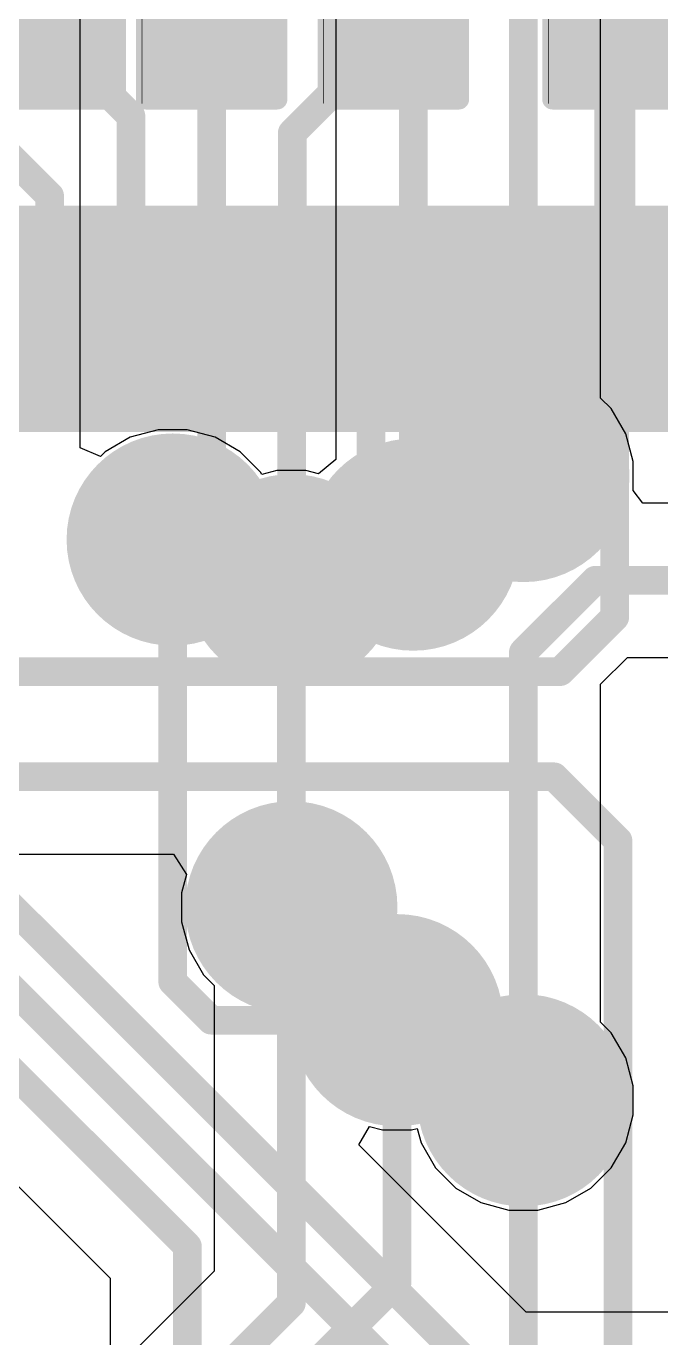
# Model space of a CAD drawing. Header units: inches. Extents: x -0.14 to 3.84, y -0.14 to 3.05.
# Drawn here: x 2.16 to 2.3149, y 1.602 to 1.9223 of the extents above; entities that cross this region are included whole.
import ezdxf

# ---------------------------------------------------------------- set-up
doc = ezdxf.new("R2010")
doc.units = ezdxf.units.IN
doc.header["$MEASUREMENT"] = 0
for name, color, linetype in [('Bottom Layer', 5, 'Continuous'), ('Bottom Solder', 6, 'Continuous'), ('Ground Layer', 76, 'Continuous'), ('Power Layer', 16, 'Continuous'), ('Top Layer', 1, 'Continuous'), ('Top Overlay', 2, 'Continuous'), ('Top Paste', 8, 'Continuous'), ('Top Solder', 216, 'Continuous'), ('Via Holes', 16, 'Continuous')]:
    doc.layers.add(name, color=color, linetype=linetype)

# ---------------------------------------------------------------- blocks, each defined once
blk = doc.blocks.new('64_LQFP__10_10__5')
at = {"layer": 'Top Layer'}
for points in [[(-0.08268, 0.25), (-0.08268, 0.20276), (-0.09449, 0.20276), (-0.09449, 0.25)], [(-0.06299, 0.25), (-0.06299, 0.20276), (-0.0748, 0.20276), (-0.0748, 0.25)], [(-0.04331, 0.25), (-0.04331, 0.20276), (-0.05512, 0.20276), (-0.05512, 0.25)], [(-0.02362, 0.25), (-0.02362, 0.20276), (-0.03543, 0.20276), (-0.03543, 0.25)], [(-0.00394, 0.25), (-0.00394, 0.20276), (-0.01575, 0.20276), (-0.01575, 0.25)], [(0.01575, 0.25), (0.01575, 0.20276), (0.00394, 0.20276), (0.00394, 0.25)], [(0.03543, 0.25), (0.03543, 0.20276), (0.02362, 0.20276), (0.02362, 0.25)], [(0.05512, 0.25), (0.05512, 0.20276), (0.04331, 0.20276), (0.04331, 0.25)]]:
    blk.add_hatch(color=1, dxfattribs=at).paths.add_polyline_path(points)
at = {"layer": 'Top Paste'}
for points in [[(-0.08268, 0.25), (-0.08268, 0.20276), (-0.09449, 0.20276), (-0.09449, 0.25)], [(-0.06299, 0.25), (-0.06299, 0.20276), (-0.0748, 0.20276), (-0.0748, 0.25)], [(-0.04331, 0.25), (-0.04331, 0.20276), (-0.05512, 0.20276), (-0.05512, 0.25)], [(-0.02362, 0.25), (-0.02362, 0.20276), (-0.03543, 0.20276), (-0.03543, 0.25)], [(-0.00394, 0.25), (-0.00394, 0.20276), (-0.01575, 0.20276), (-0.01575, 0.25)], [(0.01575, 0.25), (0.01575, 0.20276), (0.00394, 0.20276), (0.00394, 0.25)], [(0.03543, 0.25), (0.03543, 0.20276), (0.02362, 0.20276), (0.02362, 0.25)], [(0.05512, 0.25), (0.05512, 0.20276), (0.04331, 0.20276), (0.04331, 0.25)]]:
    blk.add_hatch(color=8, dxfattribs=at).paths.add_polyline_path(points)
at = {"layer": 'Top Solder'}
for points in [[(-0.07868, 0.254), (-0.07868, 0.19876), (-0.09849, 0.19876), (-0.09849, 0.254)], [(-0.05899, 0.254), (-0.05899, 0.19876), (-0.0788, 0.19876), (-0.0788, 0.254)], [(-0.03931, 0.254), (-0.03931, 0.19876), (-0.05912, 0.19876), (-0.05912, 0.254)], [(-0.01962, 0.254), (-0.01962, 0.19876), (-0.03943, 0.19876), (-0.03943, 0.254)], [(0.00006, 0.254), (0.00006, 0.19876), (-0.01975, 0.19876), (-0.01975, 0.254)], [(0.01975, 0.254), (0.01975, 0.19876), (-0.00006, 0.19876), (-0.00006, 0.254)], [(0.03943, 0.254), (0.03943, 0.19876), (0.01962, 0.19876), (0.01962, 0.254)], [(0.05912, 0.254), (0.05912, 0.19876), (0.03931, 0.19876), (0.03931, 0.254)], [(0.0788, 0.254), (0.0788, 0.19876), (0.05899, 0.19876), (0.05899, 0.254)]]:
    blk.add_hatch(color=216, dxfattribs=at).paths.add_polyline_path(points)
blk = doc.blocks.new('R___0402_53')
at = {"layer": 'Top Layer'}
for points in [[(-0.0275, -0.0125), (-0.0275, 0.0125), (-0.0095, 0.0125), (-0.0095, -0.0125)], [(0.0095, -0.0125), (0.0095, 0.0125), (0.0275, 0.0125), (0.0275, -0.0125)]]:
    blk.add_hatch(color=1, dxfattribs=at).paths.add_polyline_path(points)
at = {"layer": 'Top Paste'}
for points in [[(-0.0275, -0.0125), (-0.0275, 0.0125), (-0.0095, 0.0125), (-0.0095, -0.0125)], [(0.0095, -0.0125), (0.0095, 0.0125), (0.0275, 0.0125), (0.0275, -0.0125)]]:
    blk.add_hatch(color=8, dxfattribs=at).paths.add_polyline_path(points)
at = {"layer": 'Top Solder'}
for points in [[(-0.02966, -0.01466), (-0.02966, 0.01467), (-0.00733, 0.01467), (-0.00733, -0.01466)], [(0.00734, -0.01466), (0.00734, 0.01467), (0.02967, 0.01467), (0.02967, -0.01466)]]:
    blk.add_hatch(color=216, dxfattribs=at).paths.add_polyline_path(points)
at = {"layer": 'Top Overlay'}
for points in [[(-0.031, -0.016, 0.005, 0.005, 0), (-0.031, 0.016, 0.005, 0.005, 0)], [(0.031, 0.016, 0.005, 0.005, 0), (-0.031, 0.016, 0.005, 0.005, 0)], [(0.031, -0.016, 0.005, 0.005, 0), (0.031, 0.016, 0.005, 0.005, 0)], [(0.031, -0.016, 0.005, 0.005, 0), (-0.031, -0.016, 0.005, 0.005, 0)], [(0.032, -0.017, 0.000127, 0.000127, 0), (-0.032, -0.017, 0.000127, 0.000127, 0)]]:
    blk.add_lwpolyline(points, format="xyseb", dxfattribs=at)
for points in [[(-0.03225, 0.016, 0.0025, 0.0025, 1), (-0.02975, 0.016, 0.0025, 0.0025, 1)], [(-0.03225, 0.016, 0.0025, 0.0025, 1), (-0.02975, 0.016, 0.0025, 0.0025, 1)], [(0.02975, 0.016, 0.0025, 0.0025, 1), (0.03225, 0.016, 0.0025, 0.0025, 1)], [(0.02975, 0.016, 0.0025, 0.0025, 1), (0.03225, 0.016, 0.0025, 0.0025, 1)], [(-0.03225, -0.016, 0.0025, 0.0025, 1), (-0.02975, -0.016, 0.0025, 0.0025, 1)], [(-0.03225, -0.016, 0.0025, 0.0025, 1), (-0.02975, -0.016, 0.0025, 0.0025, 1)], [(0.02975, -0.016, 0.0025, 0.0025, 1), (0.03225, -0.016, 0.0025, 0.0025, 1)], [(0.02975, -0.016, 0.0025, 0.0025, 1), (0.03225, -0.016, 0.0025, 0.0025, 1)], [(-0.03203, -0.017, 0.0000635, 0.0000635, 1), (-0.03197, -0.017, 0.0000635, 0.0000635, 1)], [(0.03197, -0.017, 0.0000635, 0.0000635, 1), (0.03203, -0.017, 0.0000635, 0.0000635, 1)]]:
    blk.add_lwpolyline(points, format="xyseb", close=True, dxfattribs=at)
blk = doc.blocks.new('R___0402_54')
at = {"layer": 'Top Layer'}
for points in [[(-0.0275, -0.0125), (-0.0275, 0.0125), (-0.0095, 0.0125), (-0.0095, -0.0125)], [(0.0095, -0.0125), (0.0095, 0.0125), (0.0275, 0.0125), (0.0275, -0.0125)]]:
    blk.add_hatch(color=1, dxfattribs=at).paths.add_polyline_path(points)
at = {"layer": 'Top Paste'}
for points in [[(-0.0275, -0.0125), (-0.0275, 0.0125), (-0.0095, 0.0125), (-0.0095, -0.0125)], [(0.0095, -0.0125), (0.0095, 0.0125), (0.0275, 0.0125), (0.0275, -0.0125)]]:
    blk.add_hatch(color=8, dxfattribs=at).paths.add_polyline_path(points)
at = {"layer": 'Top Solder'}
for points in [[(-0.02967, -0.01466), (-0.02967, 0.01467), (-0.00734, 0.01467), (-0.00734, -0.01466)], [(0.00733, -0.01466), (0.00733, 0.01467), (0.02966, 0.01467), (0.02966, -0.01466)]]:
    blk.add_hatch(color=216, dxfattribs=at).paths.add_polyline_path(points)
at = {"layer": 'Top Overlay'}
for points in [[(-0.031, -0.016, 0.005, 0.005, 0), (-0.031, 0.016, 0.005, 0.005, 0)], [(0.031, 0.016, 0.005, 0.005, 0), (-0.031, 0.016, 0.005, 0.005, 0)], [(0.031, -0.016, 0.005, 0.005, 0), (0.031, 0.016, 0.005, 0.005, 0)], [(0.031, -0.016, 0.005, 0.005, 0), (-0.031, -0.016, 0.005, 0.005, 0)], [(0.032, -0.017, 0.000127, 0.000127, 0), (-0.032, -0.017, 0.000127, 0.000127, 0)]]:
    blk.add_lwpolyline(points, format="xyseb", dxfattribs=at)
for points in [[(-0.03225, 0.016, 0.0025, 0.0025, 1), (-0.02975, 0.016, 0.0025, 0.0025, 1)], [(-0.03225, 0.016, 0.0025, 0.0025, 1), (-0.02975, 0.016, 0.0025, 0.0025, 1)], [(0.02975, 0.016, 0.0025, 0.0025, 1), (0.03225, 0.016, 0.0025, 0.0025, 1)], [(0.02975, 0.016, 0.0025, 0.0025, 1), (0.03225, 0.016, 0.0025, 0.0025, 1)], [(-0.03225, -0.016, 0.0025, 0.0025, 1), (-0.02975, -0.016, 0.0025, 0.0025, 1)], [(-0.03225, -0.016, 0.0025, 0.0025, 1), (-0.02975, -0.016, 0.0025, 0.0025, 1)], [(0.02975, -0.016, 0.0025, 0.0025, 1), (0.03225, -0.016, 0.0025, 0.0025, 1)], [(0.02975, -0.016, 0.0025, 0.0025, 1), (0.03225, -0.016, 0.0025, 0.0025, 1)], [(-0.03203, -0.017, 0.0000635, 0.0000635, 1), (-0.03197, -0.017, 0.0000635, 0.0000635, 1)], [(0.03197, -0.017, 0.0000635, 0.0000635, 1), (0.03203, -0.017, 0.0000635, 0.0000635, 1)]]:
    blk.add_lwpolyline(points, format="xyseb", close=True, dxfattribs=at)
blk = doc.blocks.new('R___0402_57')
at = {"layer": 'Top Layer'}
for points in [[(-0.0275, -0.0125), (-0.0275, 0.0125), (-0.0095, 0.0125), (-0.0095, -0.0125)], [(0.0095, -0.0125), (0.0095, 0.0125), (0.0275, 0.0125), (0.0275, -0.0125)]]:
    blk.add_hatch(color=1, dxfattribs=at).paths.add_polyline_path(points)
at = {"layer": 'Top Paste'}
for points in [[(-0.0275, -0.0125), (-0.0275, 0.0125), (-0.0095, 0.0125), (-0.0095, -0.0125)], [(0.0095, -0.0125), (0.0095, 0.0125), (0.0275, 0.0125), (0.0275, -0.0125)]]:
    blk.add_hatch(color=8, dxfattribs=at).paths.add_polyline_path(points)
at = {"layer": 'Top Solder'}
for points in [[(-0.02966, -0.01467), (-0.02966, 0.01467), (-0.00733, 0.01467), (-0.00733, -0.01467)], [(0.00734, -0.01467), (0.00734, 0.01467), (0.02967, 0.01467), (0.02967, -0.01467)]]:
    blk.add_hatch(color=216, dxfattribs=at).paths.add_polyline_path(points)
at = {"layer": 'Top Overlay'}
for points in [[(-0.031, -0.016, 0.005, 0.005, 0), (-0.031, 0.016, 0.005, 0.005, 0)], [(0.031, 0.016, 0.005, 0.005, 0), (-0.031, 0.016, 0.005, 0.005, 0)], [(0.031, -0.016, 0.005, 0.005, 0), (0.031, 0.016, 0.005, 0.005, 0)], [(0.031, -0.016, 0.005, 0.005, 0), (-0.031, -0.016, 0.005, 0.005, 0)], [(0.032, -0.017, 0.000127, 0.000127, 0), (-0.032, -0.017, 0.000127, 0.000127, 0)]]:
    blk.add_lwpolyline(points, format="xyseb", dxfattribs=at)
for points in [[(-0.03225, 0.016, 0.0025, 0.0025, 1), (-0.02975, 0.016, 0.0025, 0.0025, 1)], [(-0.03225, 0.016, 0.0025, 0.0025, 1), (-0.02975, 0.016, 0.0025, 0.0025, 1)], [(0.02975, 0.016, 0.0025, 0.0025, 1), (0.03225, 0.016, 0.0025, 0.0025, 1)], [(0.02975, 0.016, 0.0025, 0.0025, 1), (0.03225, 0.016, 0.0025, 0.0025, 1)], [(-0.03225, -0.016, 0.0025, 0.0025, 1), (-0.02975, -0.016, 0.0025, 0.0025, 1)], [(-0.03225, -0.016, 0.0025, 0.0025, 1), (-0.02975, -0.016, 0.0025, 0.0025, 1)], [(0.02975, -0.016, 0.0025, 0.0025, 1), (0.03225, -0.016, 0.0025, 0.0025, 1)], [(0.02975, -0.016, 0.0025, 0.0025, 1), (0.03225, -0.016, 0.0025, 0.0025, 1)], [(-0.03203, -0.017, 0.0000635, 0.0000635, 1), (-0.03197, -0.017, 0.0000635, 0.0000635, 1)], [(0.03197, -0.017, 0.0000635, 0.0000635, 1), (0.03203, -0.017, 0.0000635, 0.0000635, 1)]]:
    blk.add_lwpolyline(points, format="xyseb", close=True, dxfattribs=at)
blk = doc.blocks.new('R___0402_65')
at = {"layer": 'Top Layer'}
for points in [[(-0.0275, -0.0125), (-0.0275, 0.0125), (-0.0095, 0.0125), (-0.0095, -0.0125)], [(0.0095, -0.0125), (0.0095, 0.0125), (0.0275, 0.0125), (0.0275, -0.0125)]]:
    blk.add_hatch(color=1, dxfattribs=at).paths.add_polyline_path(points)
at = {"layer": 'Top Paste'}
for points in [[(-0.0275, -0.0125), (-0.0275, 0.0125), (-0.0095, 0.0125), (-0.0095, -0.0125)], [(0.0095, -0.0125), (0.0095, 0.0125), (0.0275, 0.0125), (0.0275, -0.0125)]]:
    blk.add_hatch(color=8, dxfattribs=at).paths.add_polyline_path(points)
at = {"layer": 'Top Solder'}
for points in [[(-0.02967, -0.01466), (-0.02967, 0.01467), (-0.00734, 0.01467), (-0.00734, -0.01466)], [(0.00733, -0.01466), (0.00733, 0.01467), (0.02966, 0.01467), (0.02966, -0.01466)]]:
    blk.add_hatch(color=216, dxfattribs=at).paths.add_polyline_path(points)
at = {"layer": 'Top Overlay'}
for points in [[(-0.031, -0.016, 0.005, 0.005, 0), (-0.031, 0.016, 0.005, 0.005, 0)], [(0.031, 0.016, 0.005, 0.005, 0), (-0.031, 0.016, 0.005, 0.005, 0)], [(0.031, -0.016, 0.005, 0.005, 0), (0.031, 0.016, 0.005, 0.005, 0)], [(0.031, -0.016, 0.005, 0.005, 0), (-0.031, -0.016, 0.005, 0.005, 0)], [(0.032, -0.017, 0.000127, 0.000127, 0), (-0.032, -0.017, 0.000127, 0.000127, 0)]]:
    blk.add_lwpolyline(points, format="xyseb", dxfattribs=at)
for points in [[(-0.03225, 0.016, 0.0025, 0.0025, 1), (-0.02975, 0.016, 0.0025, 0.0025, 1)], [(-0.03225, 0.016, 0.0025, 0.0025, 1), (-0.02975, 0.016, 0.0025, 0.0025, 1)], [(0.02975, 0.016, 0.0025, 0.0025, 1), (0.03225, 0.016, 0.0025, 0.0025, 1)], [(0.02975, 0.016, 0.0025, 0.0025, 1), (0.03225, 0.016, 0.0025, 0.0025, 1)], [(-0.03225, -0.016, 0.0025, 0.0025, 1), (-0.02975, -0.016, 0.0025, 0.0025, 1)], [(-0.03225, -0.016, 0.0025, 0.0025, 1), (-0.02975, -0.016, 0.0025, 0.0025, 1)], [(0.02975, -0.016, 0.0025, 0.0025, 1), (0.03225, -0.016, 0.0025, 0.0025, 1)], [(0.02975, -0.016, 0.0025, 0.0025, 1), (0.03225, -0.016, 0.0025, 0.0025, 1)], [(-0.03203, -0.017, 0.0000635, 0.0000635, 1), (-0.03197, -0.017, 0.0000635, 0.0000635, 1)], [(0.03197, -0.017, 0.0000635, 0.0000635, 1), (0.03203, -0.017, 0.0000635, 0.0000635, 1)]]:
    blk.add_lwpolyline(points, format="xyseb", close=True, dxfattribs=at)

msp = doc.modelspace()

# ---------------------------------------------------------------- hatches: boundary and pattern name
at = {"layer": 'Bottom Layer'}
h = msp.add_hatch(color=5, dxfattribs=at)
edge = h.paths.add_edge_path()
edge.add_arc((2.28139, 1.81245), 0.01181, 0, 360)
h = msp.add_hatch(color=5, dxfattribs=at)
edge = h.paths.add_edge_path()
edge.add_arc((2.19578, 1.79693), 0.01181, 0, 360)
h = msp.add_hatch(color=5, dxfattribs=at)
edge = h.paths.add_edge_path()
edge.add_arc((2.25449, 1.7957), 0.01181, 0, 360)
h = msp.add_hatch(color=5, dxfattribs=at)
edge = h.paths.add_edge_path()
edge.add_arc((2.22474, 1.787), 0.01181, 0, 360)
h = msp.add_hatch(color=5, dxfattribs=at)
edge = h.paths.add_edge_path()
edge.add_arc((2.22474, 1.70712), 0.01181, 0, 360)
h = msp.add_hatch(color=5, dxfattribs=at)
edge = h.paths.add_edge_path()
edge.add_arc((2.25055, 1.67956), 0.01181, 0, 360)
h = msp.add_hatch(color=5, dxfattribs=at)
edge = h.paths.add_edge_path()
edge.add_arc((2.28139, 1.66), 0.01181, 0, 360)
at = {"layer": 'Bottom Solder'}
h = msp.add_hatch(color=6, dxfattribs=at)
edge = h.paths.add_edge_path()
edge.add_arc((2.28139, 1.81245), 0.01581, 0, 360)
h = msp.add_hatch(color=6, dxfattribs=at)
edge = h.paths.add_edge_path()
edge.add_arc((2.19578, 1.79693), 0.01581, 0, 360)
h = msp.add_hatch(color=6, dxfattribs=at)
edge = h.paths.add_edge_path()
edge.add_arc((2.25449, 1.7957), 0.01581, 0, 360)
h = msp.add_hatch(color=6, dxfattribs=at)
edge = h.paths.add_edge_path()
edge.add_arc((2.22474, 1.787), 0.01581, 0, 360)
h = msp.add_hatch(color=6, dxfattribs=at)
edge = h.paths.add_edge_path()
edge.add_arc((2.22474, 1.70712), 0.01581, 0, 360)
h = msp.add_hatch(color=6, dxfattribs=at)
edge = h.paths.add_edge_path()
edge.add_arc((2.25055, 1.67956), 0.01581, 0, 360)
h = msp.add_hatch(color=6, dxfattribs=at)
edge = h.paths.add_edge_path()
edge.add_arc((2.28139, 1.66), 0.01581, 0, 360)
at = {"layer": 'Ground Layer'}
h = msp.add_hatch(color=76, dxfattribs=at)
edge = h.paths.add_edge_path()
edge.add_arc((2.28139, 1.81245), 0.02591, 0, 360)
h = msp.add_hatch(color=76, dxfattribs=at)
edge = h.paths.add_edge_path()
edge.add_arc((2.19578, 1.79693), 0.02591, 0, 360)
h = msp.add_hatch(color=76, dxfattribs=at)
edge = h.paths.add_edge_path()
edge.add_arc((2.25449, 1.7957), 0.02591, 0, 360)
h = msp.add_hatch(color=76, dxfattribs=at)
edge = h.paths.add_edge_path()
edge.add_arc((2.22474, 1.787), 0.02591, 0, 360)
h = msp.add_hatch(color=76, dxfattribs=at)
edge = h.paths.add_edge_path()
edge.add_arc((2.22474, 1.70712), 0.02591, 0, 360)
h = msp.add_hatch(color=76, dxfattribs=at)
edge = h.paths.add_edge_path()
edge.add_arc((2.25055, 1.67956), 0.02591, 0, 360)
h = msp.add_hatch(color=76, dxfattribs=at)
edge = h.paths.add_edge_path()
edge.add_arc((2.28139, 1.66), 0.02591, 0, 360)
at = {"layer": 'Power Layer'}
h = msp.add_hatch(color=16, dxfattribs=at)
edge = h.paths.add_edge_path()
edge.add_arc((2.28139, 1.81245), 0.02591, 0, 360)
h = msp.add_hatch(color=16, dxfattribs=at)
edge = h.paths.add_edge_path()
edge.add_arc((2.19578, 1.79693), 0.02591, 0, 360)
h = msp.add_hatch(color=16, dxfattribs=at)
edge = h.paths.add_edge_path()
edge.add_arc((2.25449, 1.7957), 0.02591, 0, 360)
h = msp.add_hatch(color=16, dxfattribs=at)
edge = h.paths.add_edge_path()
edge.add_arc((2.22474, 1.787), 0.02591, 0, 360)
h = msp.add_hatch(color=16, dxfattribs=at)
edge = h.paths.add_edge_path()
edge.add_arc((2.22474, 1.70712), 0.02591, 0, 360)
h = msp.add_hatch(color=16, dxfattribs=at)
edge = h.paths.add_edge_path()
edge.add_arc((2.25055, 1.67956), 0.02591, 0, 360)
h = msp.add_hatch(color=16, dxfattribs=at)
edge = h.paths.add_edge_path()
edge.add_arc((2.28139, 1.66), 0.02591, 0, 360)
at = {"layer": 'Top Layer'}
h = msp.add_hatch(color=1, dxfattribs=at)
edge = h.paths.add_edge_path()
edge.add_arc((2.28139, 1.81245), 0.01181, 0, 360)
h = msp.add_hatch(color=1, dxfattribs=at)
edge = h.paths.add_edge_path()
edge.add_arc((2.19578, 1.79693), 0.01181, 0, 360)
h = msp.add_hatch(color=1, dxfattribs=at)
edge = h.paths.add_edge_path()
edge.add_arc((2.25449, 1.7957), 0.01181, 0, 360)
h = msp.add_hatch(color=1, dxfattribs=at)
edge = h.paths.add_edge_path()
edge.add_arc((2.22474, 1.787), 0.01181, 0, 360)
h = msp.add_hatch(color=1, dxfattribs=at)
edge = h.paths.add_edge_path()
edge.add_arc((2.22474, 1.70712), 0.01181, 0, 360)
h = msp.add_hatch(color=1, dxfattribs=at)
edge = h.paths.add_edge_path()
edge.add_arc((2.25055, 1.67956), 0.01181, 0, 360)
h = msp.add_hatch(color=1, dxfattribs=at)
edge = h.paths.add_edge_path()
edge.add_arc((2.28139, 1.66), 0.01181, 0, 360)
at = {"layer": 'Top Solder'}
h = msp.add_hatch(color=216, dxfattribs=at)
edge = h.paths.add_edge_path()
edge.add_arc((2.28139, 1.81245), 0.01581, 0, 360)
h = msp.add_hatch(color=216, dxfattribs=at)
edge = h.paths.add_edge_path()
edge.add_arc((2.19578, 1.79693), 0.01581, 0, 360)
h = msp.add_hatch(color=216, dxfattribs=at)
edge = h.paths.add_edge_path()
edge.add_arc((2.25449, 1.7957), 0.01581, 0, 360)
h = msp.add_hatch(color=216, dxfattribs=at)
edge = h.paths.add_edge_path()
edge.add_arc((2.22474, 1.787), 0.01581, 0, 360)
h = msp.add_hatch(color=216, dxfattribs=at)
edge = h.paths.add_edge_path()
edge.add_arc((2.22474, 1.70712), 0.01581, 0, 360)
h = msp.add_hatch(color=216, dxfattribs=at)
edge = h.paths.add_edge_path()
edge.add_arc((2.25055, 1.67956), 0.01581, 0, 360)
h = msp.add_hatch(color=216, dxfattribs=at)
edge = h.paths.add_edge_path()
edge.add_arc((2.28139, 1.66), 0.01581, 0, 360)
at = {"layer": 'Via Holes'}
h = msp.add_hatch(color=7, dxfattribs=at)
edge = h.paths.add_edge_path()
edge.add_arc((2.28139, 1.81245), 0.00591, 0, 360)
h = msp.add_hatch(color=7, dxfattribs=at)
edge = h.paths.add_edge_path()
edge.add_arc((2.19578, 1.79693), 0.00591, 0, 360)
h = msp.add_hatch(color=7, dxfattribs=at)
edge = h.paths.add_edge_path()
edge.add_arc((2.25449, 1.7957), 0.00591, 0, 360)
h = msp.add_hatch(color=7, dxfattribs=at)
edge = h.paths.add_edge_path()
edge.add_arc((2.22474, 1.787), 0.00591, 0, 360)
h = msp.add_hatch(color=7, dxfattribs=at)
edge = h.paths.add_edge_path()
edge.add_arc((2.22474, 1.70712), 0.00591, 0, 360)
h = msp.add_hatch(color=7, dxfattribs=at)
edge = h.paths.add_edge_path()
edge.add_arc((2.25055, 1.67956), 0.00591, 0, 360)
h = msp.add_hatch(color=7, dxfattribs=at)
edge = h.paths.add_edge_path()
edge.add_arc((2.28139, 1.66), 0.00591, 0, 360)

# ---------------------------------------------------------------- linework, layer by layer
at = {"layer": 'Bottom Layer'}
for p, q in [((2.30025, 1.8315), (2.30025, 2.03352)), ((2.23563, 1.96683), (2.23563, 1.81651)), ((2.17317, 1.81932), (2.17317, 1.9575)), ((2.30284, 1.82891), (2.30025, 1.8315)), ((2.30637, 1.82279), (2.30284, 1.82891)), ((2.19225, 1.82375), (2.18543, 1.82192)), ((2.19931, 1.82375), (2.19225, 1.82375)), ((2.20612, 1.82192), (2.19931, 1.82375)), ((2.3082, 1.81598), (2.30637, 1.82279)), ((2.17817, 1.81725), (2.17317, 1.81932)), ((2.18543, 1.82192), (2.17931, 1.81839)), ((2.21224, 1.81839), (2.20612, 1.82192)), ((2.17931, 1.81839), (2.17817, 1.81725)), ((2.21723, 1.8134), (2.21224, 1.81839)), ((2.23563, 1.81651), (2.23136, 1.81298)), ((2.3082, 1.80892), (2.3082, 1.81598)), ((2.21756, 1.81283), (2.21723, 1.8134)), ((2.22121, 1.81381), (2.21756, 1.81283)), ((2.22827, 1.81381), (2.22121, 1.81381)), ((2.23136, 1.81298), (2.22827, 1.81381)), ((2.31054, 1.80586), (2.3082, 1.80892)), ((2.33098, 1.80586), (2.31054, 1.80586)), ((2.30025, 1.76161), (2.30678, 1.76814)), ((2.30678, 1.76814), (2.57236, 1.76814)), ((2.30025, 1.67905), (2.30025, 1.76161)), ((2.30284, 1.67646), (2.30025, 1.67905)), ((2.30637, 1.67035), (2.30284, 1.67646)), ((2.12255, 1.67448), (2.18051, 1.61653)), ((2.3082, 1.66353), (2.30637, 1.67035)), ((2.3082, 1.65647), (2.3082, 1.66353)), ((2.30637, 1.64965), (2.3082, 1.65647)), ((2.24123, 1.64913), (2.24382, 1.65361)), ((2.24382, 1.65361), (2.24702, 1.65275)), ((2.24702, 1.65275), (2.25408, 1.65275)), ((2.25408, 1.65275), (2.25547, 1.65313)), ((2.25547, 1.65313), (2.25641, 1.64965)), ((2.25641, 1.64965), (2.25994, 1.64354)), ((2.30284, 1.64354), (2.30637, 1.64965)), ((2.28208, 1.60828), (2.24123, 1.64913)), ((2.25994, 1.64354), (2.26493, 1.63855)), ((2.29785, 1.63855), (2.30284, 1.64354)), ((2.26493, 1.63855), (2.27104, 1.63502)), ((2.29174, 1.63502), (2.29785, 1.63855)), ((2.27104, 1.63502), (2.27786, 1.63319)), ((2.28492, 1.63319), (2.29174, 1.63502)), ((2.27786, 1.63319), (2.28492, 1.63319)), ((2.18051, 1.61653), (2.18051, 1.51264)), ((2.38343, 1.60828), (2.28208, 1.60828))]:
    msp.add_line(p, q, dxfattribs=at)
for points in [[(2.28139, 1.81245, 0.007, 0.007, 0), (2.28139, 2.03352, 0.007, 0.007, 0)], [(2.25449, 1.7957, 0.007, 0.007, 0), (2.25449, 2.01854, 0.007, 0.007, 0)], [(2.19578, 1.68897, 0.007, 0.007, 0), (2.19578, 1.79693, 0.007, 0.007, 0)], [(2.22474, 1.70712, 0.007, 0.007, 0), (2.22474, 1.787, 0.007, 0.007, 0)], [(2.28139, 1.76942, 0.007, 0.007, 0), (2.29897, 1.787, 0.007, 0.007, 0)], [(2.29897, 1.787, 0.007, 0.007, 0), (2.5869, 1.787, 0.007, 0.007, 0)], [(2.28139, 1.66, 0.007, 0.007, 0), (2.28139, 1.76942, 0.007, 0.007, 0)], [(2.15431, 1.70937, 0.007, 0.007, 0), (2.27427, 1.58942, 0.007, 0.007, 0)], [(2.14031, 1.70358, 0.007, 0.007, 0), (2.26847, 1.57542, 0.007, 0.007, 0)], [(2.13037, 1.69334, 0.007, 0.007, 0), (2.19937, 1.62434, 0.007, 0.007, 0)], [(2.19578, 1.68897, 0.007, 0.007, 0), (2.20518, 1.67956, 0.007, 0.007, 0)], [(2.20518, 1.67956, 0.007, 0.007, 0), (2.25055, 1.67956, 0.007, 0.007, 0)], [(2.19937, 1.49359, 0.007, 0.007, 0), (2.19937, 1.62434, 0.007, 0.007, 0)]]:
    msp.add_lwpolyline(points, format="xyseb", dxfattribs=at)
for points in [[(2.27964, 1.81245, 0.0035, 0.0035, 1), (2.28314, 1.81245, 0.0035, 0.0035, 1)], [(2.19403, 1.79693, 0.0035, 0.0035, 1), (2.19753, 1.79693, 0.0035, 0.0035, 1)], [(2.25274, 1.7957, 0.0035, 0.0035, 1), (2.25624, 1.7957, 0.0035, 0.0035, 1)], [(2.22299, 1.787, 0.0035, 0.0035, 1), (2.22649, 1.787, 0.0035, 0.0035, 1)], [(2.29722, 1.787, 0.0035, 0.0035, 1), (2.30072, 1.787, 0.0035, 0.0035, 1)], [(2.29722, 1.787, 0.0035, 0.0035, 1), (2.30072, 1.787, 0.0035, 0.0035, 1)], [(2.27964, 1.76942, 0.0035, 0.0035, 1), (2.28314, 1.76942, 0.0035, 0.0035, 1)], [(2.27964, 1.76942, 0.0035, 0.0035, 1), (2.28314, 1.76942, 0.0035, 0.0035, 1)], [(2.22299, 1.70712, 0.0035, 0.0035, 1), (2.22649, 1.70712, 0.0035, 0.0035, 1)], [(2.19403, 1.68897, 0.0035, 0.0035, 1), (2.19753, 1.68897, 0.0035, 0.0035, 1)], [(2.19403, 1.68897, 0.0035, 0.0035, 1), (2.19753, 1.68897, 0.0035, 0.0035, 1)], [(2.20343, 1.67956, 0.0035, 0.0035, 1), (2.20693, 1.67956, 0.0035, 0.0035, 1)], [(2.20343, 1.67956, 0.0035, 0.0035, 1), (2.20693, 1.67956, 0.0035, 0.0035, 1)], [(2.2488, 1.67956, 0.0035, 0.0035, 1), (2.2523, 1.67956, 0.0035, 0.0035, 1)], [(2.27964, 1.66, 0.0035, 0.0035, 1), (2.28314, 1.66, 0.0035, 0.0035, 1)], [(2.19762, 1.62434, 0.0035, 0.0035, 1), (2.20112, 1.62434, 0.0035, 0.0035, 1)], [(2.19762, 1.62434, 0.0035, 0.0035, 1), (2.20112, 1.62434, 0.0035, 0.0035, 1)]]:
    msp.add_lwpolyline(points, format="xyseb", close=True, dxfattribs=at)
at = {"layer": 'Top Layer'}
for p, q in [((2.13305, 1.72014), (2.19598, 1.72014)), ((2.19598, 1.72014), (2.19913, 1.71514)), ((2.19913, 1.71514), (2.19793, 1.71065)), ((2.19793, 1.71065), (2.19793, 1.70359)), ((2.19793, 1.70359), (2.19976, 1.69678)), ((2.19976, 1.69678), (2.20329, 1.69066)), ((2.20329, 1.69066), (2.20588, 1.68807)), ((2.20588, 1.68807), (2.20588, 1.61825)), ((2.20588, 1.61825), (2.13028, 1.54265))]:
    msp.add_line(p, q, dxfattribs=at)
for points in [[(2.3037, 1.91616, 0.01, 0.01, 0), (2.30449, 1.91695, 0.01, 0.01, 0)], [(2.16591, 1.91695, 0.007, 0.007, 0), (2.16941, 1.91695, 0.007, 0.007, 0)], [(2.16941, 1.91695, 0.007, 0.007, 0), (2.17491, 1.91145, 0.007, 0.007, 0)], [(2.20528, 1.80935, 0.007, 0.007, 0), (2.20528, 1.91695, 0.007, 0.007, 0)], [(2.24065, 1.91145, 0.007, 0.007, 0), (2.24465, 1.91545, 0.007, 0.007, 0)], [(2.24465, 1.91545, 0.007, 0.007, 0), (2.24465, 1.91695, 0.007, 0.007, 0)], [(2.3037, 1.85082, 0.01, 0.01, 0), (2.3037, 1.91616, 0.01, 0.01, 0)], [(2.17491, 1.91102, 0.007, 0.007, 0), (2.17491, 1.91145, 0.007, 0.007, 0)], [(2.17491, 1.91102, 0.007, 0.007, 0), (2.18559, 1.90034, 0.007, 0.007, 0)], [(2.22496, 1.89622, 0.007, 0.007, 0), (2.24019, 1.91145, 0.007, 0.007, 0)], [(2.24019, 1.91145, 0.007, 0.007, 0), (2.24065, 1.91145, 0.007, 0.007, 0)], [(2.14168, 1.9049, 0.007, 0.007, 0), (2.16573, 1.88084, 0.007, 0.007, 0)], [(2.18559, 1.85082, 0.007, 0.007, 0), (2.18559, 1.90034, 0.007, 0.007, 0)], [(2.22496, 1.85082, 0.007, 0.007, 0), (2.22496, 1.89622, 0.007, 0.007, 0)], [(2.16573, 1.851, 0.007, 0.007, 0), (2.16573, 1.88084, 0.007, 0.007, 0)], [(2.16573, 1.851, 0.007, 0.007, 0), (2.16591, 1.85082, 0.007, 0.007, 0)], [(2.28311, 1.84992, 0.01, 0.01, 0), (2.28402, 1.85082, 0.01, 0.01, 0)], [(2.28411, 1.81417, 0.01, 0.01, 0), (2.28411, 1.84992, 0.01, 0.01, 0)], [(2.22485, 1.85071, 0.007, 0.007, 0), (2.22496, 1.85082, 0.007, 0.007, 0)], [(2.22485, 1.78711, 0.007, 0.007, 0), (2.22485, 1.85071, 0.007, 0.007, 0)], [(2.24421, 1.80811, 0.007, 0.007, 0), (2.24421, 1.85038, 0.007, 0.007, 0)], [(2.3037, 1.77799, 0.007, 0.007, 0), (2.3037, 1.85082, 0.007, 0.007, 0)], [(2.28139, 1.81245, 0.01, 0.01, 0), (2.28311, 1.81417, 0.01, 0.01, 0)], [(2.19578, 1.79985, 0.007, 0.007, 0), (2.20528, 1.80935, 0.007, 0.007, 0)], [(2.24421, 1.80811, 0.007, 0.007, 0), (2.25449, 1.79783, 0.007, 0.007, 0)], [(2.19578, 1.79693, 0.007, 0.007, 0), (2.19578, 1.79985, 0.007, 0.007, 0)], [(2.25449, 1.7957, 0.007, 0.007, 0), (2.25449, 1.79783, 0.007, 0.007, 0)], [(2.22474, 1.787, 0.007, 0.007, 0), (2.22485, 1.78711, 0.007, 0.007, 0)], [(2.2904, 1.76469, 0.007, 0.007, 0), (2.3037, 1.77799, 0.007, 0.007, 0)], [(2.0978, 1.76469, 0.007, 0.007, 0), (2.2904, 1.76469, 0.007, 0.007, 0)], [(2.114, 1.739, 0.007, 0.007, 0), (2.2889, 1.739, 0.007, 0.007, 0)], [(2.2889, 1.739, 0.007, 0.007, 0), (2.30449, 1.72341, 0.007, 0.007, 0)], [(2.30449, 1.56596, 0.007, 0.007, 0), (2.30449, 1.72341, 0.007, 0.007, 0)], [(2.22474, 1.61044, 0.007, 0.007, 0), (2.22474, 1.70712, 0.007, 0.007, 0)], [(2.25055, 1.6155, 0.007, 0.007, 0), (2.25055, 1.67956, 0.007, 0.007, 0)], [(2.28139, 1.54964, 0.007, 0.007, 0), (2.28139, 1.66, 0.007, 0.007, 0)], [(2.02306, 1.38801, 0.007, 0.007, 0), (2.25055, 1.6155, 0.007, 0.007, 0)], [(2.00606, 1.39176, 0.007, 0.007, 0), (2.22474, 1.61044, 0.007, 0.007, 0)]]:
    msp.add_lwpolyline(points, format="xyseb", dxfattribs=at)
for points in [[(2.30199, 1.91695, 0.005, 0.005, 1), (2.30699, 1.91695, 0.005, 0.005, 1)], [(2.16416, 1.91695, 0.0035, 0.0035, 1), (2.16766, 1.91695, 0.0035, 0.0035, 1)], [(2.16766, 1.91695, 0.0035, 0.0035, 1), (2.17116, 1.91695, 0.0035, 0.0035, 1)], [(2.16766, 1.91695, 0.0035, 0.0035, 1), (2.17116, 1.91695, 0.0035, 0.0035, 1)], [(2.20353, 1.91695, 0.0035, 0.0035, 1), (2.20703, 1.91695, 0.0035, 0.0035, 1)], [(2.2429, 1.91695, 0.0035, 0.0035, 1), (2.2464, 1.91695, 0.0035, 0.0035, 1)], [(2.2429, 1.91545, 0.0035, 0.0035, 1), (2.2464, 1.91545, 0.0035, 0.0035, 1)], [(2.2429, 1.91545, 0.0035, 0.0035, 1), (2.2464, 1.91545, 0.0035, 0.0035, 1)], [(2.3012, 1.91616, 0.005, 0.005, 1), (2.3062, 1.91616, 0.005, 0.005, 1)], [(2.3012, 1.91616, 0.005, 0.005, 1), (2.3062, 1.91616, 0.005, 0.005, 1)], [(2.17316, 1.91145, 0.0035, 0.0035, 1), (2.17666, 1.91145, 0.0035, 0.0035, 1)], [(2.17316, 1.91145, 0.0035, 0.0035, 1), (2.17666, 1.91145, 0.0035, 0.0035, 1)], [(2.17316, 1.91102, 0.0035, 0.0035, 1), (2.17666, 1.91102, 0.0035, 0.0035, 1)], [(2.17316, 1.91102, 0.0035, 0.0035, 1), (2.17666, 1.91102, 0.0035, 0.0035, 1)], [(2.23844, 1.91145, 0.0035, 0.0035, 1), (2.24194, 1.91145, 0.0035, 0.0035, 1)], [(2.23844, 1.91145, 0.0035, 0.0035, 1), (2.24194, 1.91145, 0.0035, 0.0035, 1)], [(2.2389, 1.91145, 0.0035, 0.0035, 1), (2.2424, 1.91145, 0.0035, 0.0035, 1)], [(2.2389, 1.91145, 0.0035, 0.0035, 1), (2.2424, 1.91145, 0.0035, 0.0035, 1)], [(2.18384, 1.90034, 0.0035, 0.0035, 1), (2.18734, 1.90034, 0.0035, 0.0035, 1)], [(2.18384, 1.90034, 0.0035, 0.0035, 1), (2.18734, 1.90034, 0.0035, 0.0035, 1)], [(2.22321, 1.89622, 0.0035, 0.0035, 1), (2.22671, 1.89622, 0.0035, 0.0035, 1)], [(2.22321, 1.89622, 0.0035, 0.0035, 1), (2.22671, 1.89622, 0.0035, 0.0035, 1)], [(2.16398, 1.88084, 0.0035, 0.0035, 1), (2.16748, 1.88084, 0.0035, 0.0035, 1)], [(2.16398, 1.88084, 0.0035, 0.0035, 1), (2.16748, 1.88084, 0.0035, 0.0035, 1)], [(2.16398, 1.851, 0.0035, 0.0035, 1), (2.16748, 1.851, 0.0035, 0.0035, 1)], [(2.16398, 1.851, 0.0035, 0.0035, 1), (2.16748, 1.851, 0.0035, 0.0035, 1)], [(2.28061, 1.84992, 0.005, 0.005, 1), (2.28561, 1.84992, 0.005, 0.005, 1)], [(2.28152, 1.85082, 0.005, 0.005, 1), (2.28652, 1.85082, 0.005, 0.005, 1)], [(2.28161, 1.84992, 0.005, 0.005, 1), (2.28661, 1.84992, 0.005, 0.005, 1)], [(2.3012, 1.85082, 0.005, 0.005, 1), (2.3062, 1.85082, 0.005, 0.005, 1)], [(2.16416, 1.85082, 0.0035, 0.0035, 1), (2.16766, 1.85082, 0.0035, 0.0035, 1)], [(2.18384, 1.85082, 0.0035, 0.0035, 1), (2.18734, 1.85082, 0.0035, 0.0035, 1)], [(2.2231, 1.85071, 0.0035, 0.0035, 1), (2.2266, 1.85071, 0.0035, 0.0035, 1)], [(2.2231, 1.85071, 0.0035, 0.0035, 1), (2.2266, 1.85071, 0.0035, 0.0035, 1)], [(2.22321, 1.85082, 0.0035, 0.0035, 1), (2.22671, 1.85082, 0.0035, 0.0035, 1)], [(2.22321, 1.85082, 0.0035, 0.0035, 1), (2.22671, 1.85082, 0.0035, 0.0035, 1)], [(2.24246, 1.85038, 0.0035, 0.0035, 1), (2.24596, 1.85038, 0.0035, 0.0035, 1)], [(2.30195, 1.85082, 0.0035, 0.0035, 1), (2.30545, 1.85082, 0.0035, 0.0035, 1)], [(2.27889, 1.81245, 0.005, 0.005, 1), (2.28389, 1.81245, 0.005, 0.005, 1)], [(2.28061, 1.81417, 0.005, 0.005, 1), (2.28561, 1.81417, 0.005, 0.005, 1)], [(2.28161, 1.81417, 0.005, 0.005, 1), (2.28661, 1.81417, 0.005, 0.005, 1)], [(2.20353, 1.80935, 0.0035, 0.0035, 1), (2.20703, 1.80935, 0.0035, 0.0035, 1)], [(2.20353, 1.80935, 0.0035, 0.0035, 1), (2.20703, 1.80935, 0.0035, 0.0035, 1)], [(2.24246, 1.80811, 0.0035, 0.0035, 1), (2.24596, 1.80811, 0.0035, 0.0035, 1)], [(2.24246, 1.80811, 0.0035, 0.0035, 1), (2.24596, 1.80811, 0.0035, 0.0035, 1)], [(2.19403, 1.79985, 0.0035, 0.0035, 1), (2.19753, 1.79985, 0.0035, 0.0035, 1)], [(2.19403, 1.79985, 0.0035, 0.0035, 1), (2.19753, 1.79985, 0.0035, 0.0035, 1)], [(2.19403, 1.79693, 0.0035, 0.0035, 1), (2.19753, 1.79693, 0.0035, 0.0035, 1)], [(2.25274, 1.79783, 0.0035, 0.0035, 1), (2.25624, 1.79783, 0.0035, 0.0035, 1)], [(2.25274, 1.79783, 0.0035, 0.0035, 1), (2.25624, 1.79783, 0.0035, 0.0035, 1)], [(2.25274, 1.7957, 0.0035, 0.0035, 1), (2.25624, 1.7957, 0.0035, 0.0035, 1)], [(2.22299, 1.787, 0.0035, 0.0035, 1), (2.22649, 1.787, 0.0035, 0.0035, 1)], [(2.2231, 1.78711, 0.0035, 0.0035, 1), (2.2266, 1.78711, 0.0035, 0.0035, 1)], [(2.2231, 1.78711, 0.0035, 0.0035, 1), (2.2266, 1.78711, 0.0035, 0.0035, 1)], [(2.30195, 1.77799, 0.0035, 0.0035, 1), (2.30545, 1.77799, 0.0035, 0.0035, 1)], [(2.30195, 1.77799, 0.0035, 0.0035, 1), (2.30545, 1.77799, 0.0035, 0.0035, 1)], [(2.28865, 1.76469, 0.0035, 0.0035, 1), (2.29215, 1.76469, 0.0035, 0.0035, 1)], [(2.28865, 1.76469, 0.0035, 0.0035, 1), (2.29215, 1.76469, 0.0035, 0.0035, 1)], [(2.28715, 1.739, 0.0035, 0.0035, 1), (2.29065, 1.739, 0.0035, 0.0035, 1)], [(2.28715, 1.739, 0.0035, 0.0035, 1), (2.29065, 1.739, 0.0035, 0.0035, 1)], [(2.30274, 1.72341, 0.0035, 0.0035, 1), (2.30624, 1.72341, 0.0035, 0.0035, 1)], [(2.30274, 1.72341, 0.0035, 0.0035, 1), (2.30624, 1.72341, 0.0035, 0.0035, 1)], [(2.22299, 1.70712, 0.0035, 0.0035, 1), (2.22649, 1.70712, 0.0035, 0.0035, 1)], [(2.2488, 1.67956, 0.0035, 0.0035, 1), (2.2523, 1.67956, 0.0035, 0.0035, 1)], [(2.27964, 1.66, 0.0035, 0.0035, 1), (2.28314, 1.66, 0.0035, 0.0035, 1)], [(2.2488, 1.6155, 0.0035, 0.0035, 1), (2.2523, 1.6155, 0.0035, 0.0035, 1)], [(2.2488, 1.6155, 0.0035, 0.0035, 1), (2.2523, 1.6155, 0.0035, 0.0035, 1)], [(2.22299, 1.61044, 0.0035, 0.0035, 1), (2.22649, 1.61044, 0.0035, 0.0035, 1)], [(2.22299, 1.61044, 0.0035, 0.0035, 1), (2.22649, 1.61044, 0.0035, 0.0035, 1)]]:
    msp.add_lwpolyline(points, format="xyseb", close=True, dxfattribs=at)

# ---------------------------------------------------------------- block references
at = {"rotation": 270}
for name, p in [('R___0402_65', (2.16591, 1.93545)), ('R___0402_53', (2.20528, 1.93545)), ('R___0402_54', (2.24965, 1.93545)), ('R___0402_57', (2.30449, 1.93545))]:
    msp.add_blockref(name, p, dxfattribs=at)
msp.add_blockref('64_LQFP__10_10__5', (2.25449, 1.62445))

doc.saveas('drawing.dxf')
